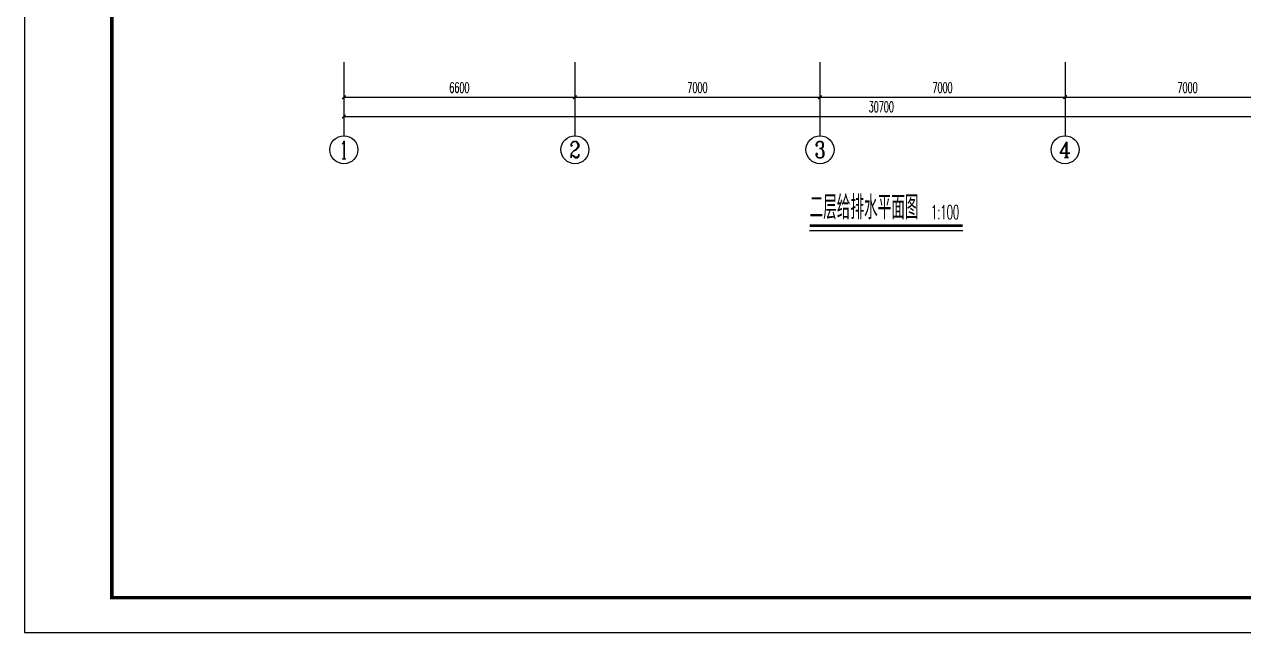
# Model space of a CAD drawing. Extents: x -1254782 to -617813, y -619975 to -323764.
# Drawn here: x -801068 to -766242, y -379629 to -362259 of the extents above; entities that cross this region are included whole.
import ezdxf
from ezdxf.enums import TextEntityAlignment as Align

# ---------------------------------------------------------------- set-up
doc = ezdxf.new("R2010")
doc.units = 0
doc.header["$LTSCALE"] = 1000
doc.header["$MEASUREMENT"] = 0
for name, color, linetype in [('9', 9, 'Continuous'), ('AXIS', 3, 'Continuous'), ('AXIS_TEXT', 7, 'Continuous'), ('DIM_SYMB', 3, 'Continuous'), ('PUB_TITLE', 4, 'Continuous')]:
    doc.layers.add(name, color=color, linetype=linetype)
doc.styles.add('_TCH_AXIS', font='COMPLEX', dxfattribs={"bigfont": 'GBCBIG'})
doc.styles.add('_TCH_DIM', font='SIMPLEX.shx', dxfattribs={"width": 0.8, "bigfont": 'GBCBIG.shx'})
doc.styles.add('_TCH_DIM_T3', font='SIMPLEX.shx', dxfattribs={"width": 0.564706, "bigfont": 'GBCBIG.shx'})
doc.styles.add('COMPLEX', font='COMPLEX')
doc.styles.add('天正', font='SIMPLEX.shx', dxfattribs={"width": 0.7, "bigfont": 'HZTXT.shx'})
doc.dimstyles.new('_TCH_ARCH&&100', dxfattribs={"dimtxt": 297.5, "dimasz": 100, "dimexe": 250, "dimexo": 300, "dimgap": 126.25, "dimtad": 1, "dimdec": 0, "dimzin": 0, "dimdsep": 46, "dimtxsty": '_TCH_DIM_T3', "dimblk": 'ARCHTICK', "dimcen": 0.09, "dimclrt": 7, "dimazin": 2, "dimtfac": 1, "dimtdec": 0, "dimtix": 1, "dimtmove": 2, "dimatfit": 3, "dimfxl": 1, "dimtolj": 1, "dimtzin": 0, "dimarcsym": 0})

# ---------------------------------------------------------------- blocks, each defined once
blk = doc.blocks.new('_ArchTick')
at = {"color": 0, "linetype": 'ByBlock', "const_width": 0.4}
blk.add_lwpolyline([(-0.5, -0.5), (0.5, 0.5)], dxfattribs=at)
blk = doc.blocks.new('*D203')
at = {"layer": 'AXIS', "color": 0, "lineweight": -2, "transparency": 16777216}
for p, q in [((4000, 2600), (4000, 1100)), ((34700, 2600), (34700, 1100)), ((4000, 1350), (34700, 1350))]:
    blk.add_line(p, q, dxfattribs=at)
at = {"layer": 'Defpoints', "color": 0, "transparency": 16777216}
for p in [(4000, 2900), (34700, 2900), (34700, 1350)]:
    blk.add_point(p, dxfattribs=at)
at = {"layer": 'AXIS', "color": 0, "lineweight": -2, "transparency": 16777216, "xscale": 100, "yscale": 100, "zscale": 100, "rotation": 180}
blk.add_blockref('_ArchTick', (4000, 1350), dxfattribs=at)
at = {"layer": 'AXIS', "color": 0, "lineweight": -2, "transparency": 16777216, "xscale": 100, "yscale": 100, "zscale": 100}
blk.add_blockref('_ArchTick', (34700, 1350), dxfattribs=at)
at = {"layer": 'AXIS', "color": 7, "transparency": 16777216, "insert": (19350, 1625), "char_height": 297.5, "attachment_point": 5, "style": '_TCH_DIM_T3'}
blk.add_mtext('\\A1;30700', dxfattribs=at)
blk = doc.blocks.new('*D204')
at = {"layer": 'AXIS', "color": 0, "lineweight": -2, "transparency": 16777216}
for p, q in [((4000, 2600), (4000, 1650)), ((10600, 2600), (10600, 1650)), ((4000, 1900), (10600, 1900))]:
    blk.add_line(p, q, dxfattribs=at)
at = {"layer": 'Defpoints', "color": 0, "transparency": 16777216}
for p in [(4000, 2900), (10600, 2900), (10600, 1900)]:
    blk.add_point(p, dxfattribs=at)
at = {"layer": 'AXIS', "color": 0, "lineweight": -2, "transparency": 16777216, "xscale": 100, "yscale": 100, "zscale": 100, "rotation": 180}
blk.add_blockref('_ArchTick', (4000, 1900), dxfattribs=at)
at = {"layer": 'AXIS', "color": 0, "lineweight": -2, "transparency": 16777216, "xscale": 100, "yscale": 100, "zscale": 100}
blk.add_blockref('_ArchTick', (10600, 1900), dxfattribs=at)
at = {"layer": 'AXIS', "color": 7, "transparency": 16777216, "insert": (7300, 2175), "char_height": 297.5, "attachment_point": 5, "style": '_TCH_DIM_T3'}
blk.add_mtext('\\A1;6600', dxfattribs=at)
blk = doc.blocks.new('*D205')
at = {"layer": 'AXIS', "color": 0, "lineweight": -2, "transparency": 16777216}
for p, q in [((10600, 2600), (10600, 1650)), ((17600, 2600), (17600, 1650)), ((10600, 1900), (17600, 1900))]:
    blk.add_line(p, q, dxfattribs=at)
at = {"layer": 'Defpoints', "color": 0, "transparency": 16777216}
for p in [(10600, 2900), (17600, 2900), (17600, 1900)]:
    blk.add_point(p, dxfattribs=at)
at = {"layer": 'AXIS', "color": 0, "lineweight": -2, "transparency": 16777216, "xscale": 100, "yscale": 100, "zscale": 100, "rotation": 180}
blk.add_blockref('_ArchTick', (10600, 1900), dxfattribs=at)
at = {"layer": 'AXIS', "color": 0, "lineweight": -2, "transparency": 16777216, "xscale": 100, "yscale": 100, "zscale": 100}
blk.add_blockref('_ArchTick', (17600, 1900), dxfattribs=at)
at = {"layer": 'AXIS', "color": 7, "transparency": 16777216, "insert": (14100, 2175), "char_height": 297.5, "attachment_point": 5, "style": '_TCH_DIM_T3'}
blk.add_mtext('\\A1;7000', dxfattribs=at)
blk = doc.blocks.new('*D206')
at = {"layer": 'AXIS', "color": 0, "lineweight": -2, "transparency": 16777216}
for p, q in [((17600, 2600), (17600, 1650)), ((24600, 2600), (24600, 1650)), ((17600, 1900), (24600, 1900))]:
    blk.add_line(p, q, dxfattribs=at)
at = {"layer": 'Defpoints', "color": 0, "transparency": 16777216}
for p in [(17600, 2900), (24600, 2900), (24600, 1900)]:
    blk.add_point(p, dxfattribs=at)
at = {"layer": 'AXIS', "color": 0, "lineweight": -2, "transparency": 16777216, "xscale": 100, "yscale": 100, "zscale": 100, "rotation": 180}
blk.add_blockref('_ArchTick', (17600, 1900), dxfattribs=at)
at = {"layer": 'AXIS', "color": 0, "lineweight": -2, "transparency": 16777216, "xscale": 100, "yscale": 100, "zscale": 100}
blk.add_blockref('_ArchTick', (24600, 1900), dxfattribs=at)
at = {"layer": 'AXIS', "color": 7, "transparency": 16777216, "insert": (21100, 2175), "char_height": 297.5, "attachment_point": 5, "style": '_TCH_DIM_T3'}
blk.add_mtext('\\A1;7000', dxfattribs=at)
blk = doc.blocks.new('*D207')
at = {"layer": 'AXIS', "color": 0, "lineweight": -2, "transparency": 16777216}
for p, q in [((24600, 2600), (24600, 1650)), ((31600, 2600), (31600, 1650)), ((24600, 1900), (31600, 1900))]:
    blk.add_line(p, q, dxfattribs=at)
at = {"layer": 'Defpoints', "color": 0, "transparency": 16777216}
for p in [(24600, 2900), (31600, 2900), (31600, 1900)]:
    blk.add_point(p, dxfattribs=at)
at = {"layer": 'AXIS', "color": 0, "lineweight": -2, "transparency": 16777216, "xscale": 100, "yscale": 100, "zscale": 100, "rotation": 180}
blk.add_blockref('_ArchTick', (24600, 1900), dxfattribs=at)
at = {"layer": 'AXIS', "color": 0, "lineweight": -2, "transparency": 16777216, "xscale": 100, "yscale": 100, "zscale": 100}
blk.add_blockref('_ArchTick', (31600, 1900), dxfattribs=at)
at = {"layer": 'AXIS', "color": 7, "transparency": 16777216, "insert": (28100, 2175), "char_height": 297.5, "attachment_point": 5, "style": '_TCH_DIM_T3'}
blk.add_mtext('\\A1;7000', dxfattribs=at)
blk = doc.blocks.new('_AXISO')
blk.add_circle((0, 0), 0.5)
at = {"layer": 'AXIS_TEXT', "style": 'COMPLEX', "width": 1.041667}
blk.add_attdef('A', text='', height=0.56, dxfattribs=at).set_placement((-0.25, -0.28), (0.25, -0.28), align=Align.FIT)
blk = doc.blocks.new('A$C1E2347B9')
at = {"layer": 'AXIS'}
for p, q in [((4000, 2900), (4000, 800)), ((10600, 2900), (10600, 800)), ((17600, 2900), (17600, 800)), ((24600, 2900), (24600, 800))]:
    blk.add_line(p, q, dxfattribs=at)
ref = blk.add_blockref('_AXISO', (4000, 400), dxfattribs=dict(at, xscale=800, yscale=800, zscale=800))
ref.add_attrib('A', '1', dxfattribs={"layer": 'AXIS_TEXT', "height": 514.7, "style": '_TCH_AXIS'}).set_placement((3889.7, 142.6), (4110.3, 142.6), align=Align.FIT)
ref = blk.add_blockref('_AXISO', (10600, 400), dxfattribs=dict(at, xscale=800, yscale=800, zscale=800))
ref.add_attrib('A', '2', dxfattribs={"layer": 'AXIS_TEXT', "height": 465.9, "style": '_TCH_AXIS'}).set_placement((10444.7, 167), (10755.3, 167), align=Align.FIT)
ref = blk.add_blockref('_AXISO', (17600, 400), dxfattribs=dict(at, xscale=800, yscale=800, zscale=800))
ref.add_attrib('A', '3', dxfattribs={"layer": 'AXIS_TEXT', "height": 465.9, "style": '_TCH_AXIS'}).set_placement((17444.7, 167), (17755.3, 167), align=Align.FIT)
ref = blk.add_blockref('_AXISO', (24600, 400), dxfattribs=dict(at, xscale=800, yscale=800, zscale=800))
ref.add_attrib('A', '4', dxfattribs={"layer": 'AXIS_TEXT', "height": 445.4, "style": '_TCH_AXIS'}).set_placement((24430.3, 177.3), (24769.7, 177.3), align=Align.FIT)
for p1, p2, distance, picture, middle in [((4000, 2900), (34700, 2900), -1550, '*D203', (19350, 1625)), ((4000, 2900), (10600, 2900), -1000, '*D204', (7300, 2175)), ((10600, 2900), (17600, 2900), -1000, '*D205', (14100, 2175)), ((17600, 2900), (24600, 2900), -1000, '*D206', (21100, 2175)), ((24600, 2900), (31600, 2900), -1000, '*D207', (28100, 2175))]:
    dim = blk.add_aligned_dim(p1=p1, p2=p2, distance=distance, dimstyle='_TCH_ARCH&&100', dxfattribs=at)
    dim.commit()
    dim.dimension.update_dxf_attribs({"geometry": picture, "text_midpoint": middle})

msp = doc.modelspace()

# ---------------------------------------------------------------- linework, layer by layer
at = {"layer": 'DIM_SYMB', "const_width": 70}
msp.add_lwpolyline([(-778639.1, -368007.7), (-774264.8, -368007.7)], dxfattribs=at)
at = {"layer": 'DIM_SYMB'}
msp.add_lwpolyline([(-778639.1, -368147.7), (-774264.8, -368147.7)], dxfattribs=at)
at = {"layer": 'PUB_TITLE'}
msp.add_lwpolyline([(-801068, -379628.7), (-741668, -379628.7), (-741668, -337628.7), (-801068, -337628.7)], close=True, dxfattribs=at)
at = {"layer": 'PUB_TITLE', "const_width": 100}
msp.add_lwpolyline([(-798568, -378628.7), (-742668, -378628.7), (-742668, -338628.7), (-798568, -338628.7)], close=True, dxfattribs=at)

# ---------------------------------------------------------------- block references
at = {"layer": '9'}
msp.add_blockref('A$C1E2347B9', (-795942.5, -366238.6), dxfattribs=at)

# ---------------------------------------------------------------- texts
at = {"layer": 'DIM_SYMB', "color": 7}
for s, height, style, width, p in [('二层给排水平面图', 675.18, '_TCH_DIM', 0.8, (-778639.1, -367823)), ('1:100', 400, '天正', 0.525, (-775174.8, -367823))]:
    msp.add_text(s, height=height, dxfattribs=dict(at, style=style, width=width)).set_placement(p)

doc.saveas('drawing.dxf')
